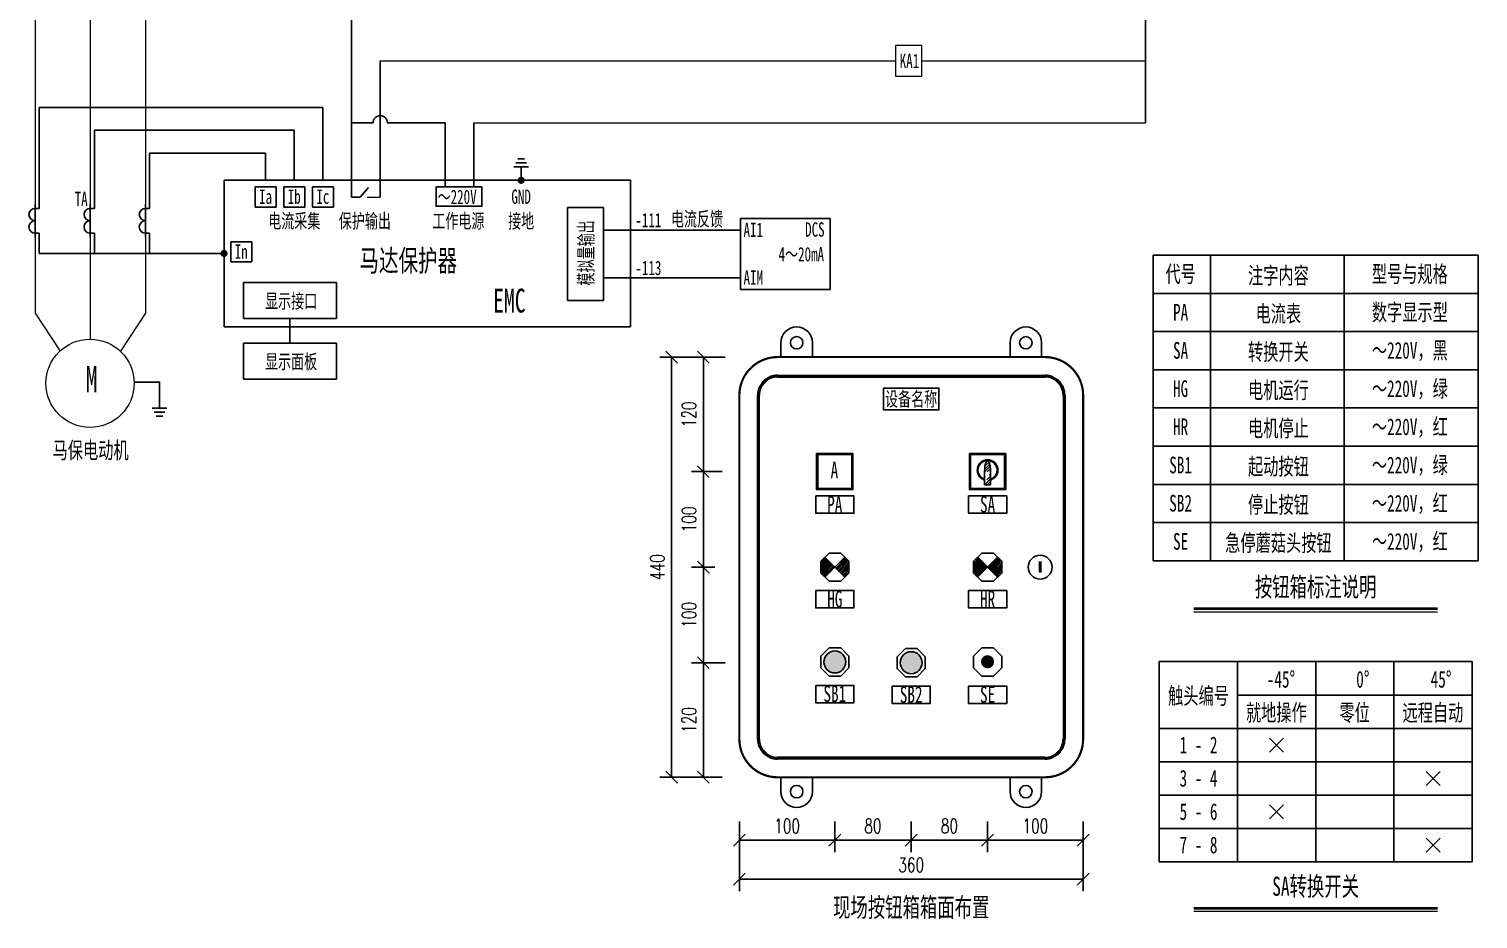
# Model space of a CAD drawing. Header units: millimetres. Extents: x -24326 to 675674, y 148048 to 606396.
# Drawn here: x 102259 to 132606, y 171891 to 190529 of the extents above; entities that cross this region are included whole.
import ezdxf
from ezdxf.enums import TextEntityAlignment as Align

# ---------------------------------------------------------------- set-up
doc = ezdxf.new("R2010")
doc.units = ezdxf.units.MM
doc.linetypes.add('常规', pattern=[20, 10, 0, 10])
for name, color, linetype in [('1', 7, 'Continuous'), ('4', 1, 'Continuous'), ('动力平面导线层', 3, '常规'), ('动力平面设备层', 1, 'Continuous'), ('文字', 7, 'Continuous'), ('标注-照明', 7, 'Continuous'), ('照明平面导线层', 3, 'Continuous'), ('电气-接地设计-接地线', 3, '接地线')]:
    doc.layers.add(name, color=color, linetype=linetype)
for name, color, linetype, lineweight in [('_0', 7, 'Continuous', 25), ('CAXA0层', 7, 'Continuous', 25), ('MX', 3, 'Continuous', 0), ('SW', 8, 'Continuous', 20), ('TEXT', 4, 'Continuous', 0)]:
    doc.layers.add(name, color=color, linetype=linetype, lineweight=lineweight)
doc.styles.add('DIM_FONT', font='SIMPLEX', dxfattribs={"width": 0.7, "bigfont": 'GBCBIG'})
doc.styles.add('标准', font='NSimSun.ttf', dxfattribs={"width": 0.667})
doc.linetypes.add('接地线', pattern='A,500,[136,EESLTYPE.shx,S=100,R=0,X=0,Y=0],500,-200,60,-200', length=1460)
doc.dimstyles.new('副本 DIM20', dxfattribs={"dimtxt": 300, "dimasz": 2, "dimexe": 250, "dimexo": 300, "dimgap": 150, "dimtad": 1, "dimdec": 0, "dimlfac": 0.05, "dimzin": 0, "dimdsep": 46, "dimtxsty": 'DIM_FONT', "dimblk1": '_DIMX', "dimblk2": '_DIMX', "dimsah": 1, "dimcen": 0, "dimclrd": 3, "dimclre": 3, "dimclrt": 7, "dimadec": 0, "dimazin": 0, "dimtfac": 1, "dimtdec": 0, "dimtix": 1, "dimtmove": 2, "dimatfit": 3, "dimldrblk": '_DIMX', "dimfxl": 250, "dimtolj": 1, "dimtzin": 0, "dimarcsym": 0})

# ---------------------------------------------------------------- blocks, each defined once
blk = doc.blocks.new('_Oblique')
at = {"color": 0, "linetype": 'ByBlock', "lineweight": -2}
blk.add_line((-0.5, -0.5), (0.5, 0.5), dxfattribs=at)
blk = doc.blocks.new('*D62')
at = {"layer": '1', "color": 3, "linetype": 'ByBlock', "lineweight": -2, "transparency": 16777216}
for p, q in [((116455, 183659), (115468, 183659)), ((115718, 183659), (115718, 174859)), ((116455, 174859), (115468, 174859))]:
    blk.add_line(p, q, dxfattribs=at)
at = {"layer": 'Defpoints', "color": 0, "linetype": 'ByBlock', "transparency": 16777216}
for p in [(116755, 183659), (115718, 174859), (116755, 174859)]:
    blk.add_point(p, dxfattribs=at)
at = {"layer": '1', "color": 3, "linetype": 'ByBlock', "lineweight": -2, "transparency": 16777216, "xscale": 250, "yscale": 250, "zscale": 250}
for p, rotation in [((115718, 183659), 90), ((115718, 174859), 270)]:
    blk.add_blockref('_Oblique', p, dxfattribs=dict(at, rotation=rotation))
at = {"layer": '1', "color": 7, "linetype": 'ByBlock', "transparency": 16777216, "insert": (115418, 179259), "char_height": 300, "attachment_point": 5, "rotation": 90, "style": 'DIM_FONT'}
blk.add_mtext('\\A1;440', dxfattribs=at)
blk = doc.blocks.new('_DIMX')
blk.add_line((-150, 0), (150, 0))
at = {"const_width": 50}
blk.add_lwpolyline([(-70, -70), (70, 70)], dxfattribs=at)
blk = doc.blocks.new('*D63')
at = {"layer": '1', "color": 3, "linetype": 'ByBlock', "lineweight": -2, "transparency": 16777216}
for p, q in [((116836, 177259), (116132, 177259)), ((116382, 174859), (116382, 177259)), ((116778, 174859), (116132, 174859))]:
    blk.add_line(p, q, dxfattribs=at)
at = {"layer": 'Defpoints', "color": 0, "linetype": 'ByBlock', "transparency": 16777216}
for p in [(116382, 177259), (117136, 177259), (117078, 174859)]:
    blk.add_point(p, dxfattribs=at)
at = {"layer": '1', "color": 3, "linetype": 'ByBlock', "lineweight": -2, "transparency": 16777216, "xscale": 250, "yscale": 250, "zscale": 250}
for p, rotation in [((116382, 177259), 90), ((116382, 174859), 270)]:
    blk.add_blockref('_Oblique', p, dxfattribs=dict(at, rotation=rotation))
at = {"layer": '1', "color": 7, "linetype": 'ByBlock', "transparency": 16777216, "insert": (116082, 176059), "char_height": 300, "attachment_point": 5, "rotation": 90, "style": 'DIM_FONT'}
blk.add_mtext('\\A1;120', dxfattribs=at)
blk = doc.blocks.new('*D64')
at = {"layer": '1', "color": 3, "linetype": 'ByBlock', "lineweight": -2, "transparency": 16777216}
for p, q in [((116561, 179259), (116132, 179259)), ((116382, 179259), (116382, 177259)), ((116623, 177259), (116132, 177259))]:
    blk.add_line(p, q, dxfattribs=at)
at = {"layer": 'Defpoints', "color": 0, "linetype": 'ByBlock', "transparency": 16777216}
for p in [(116861, 179259), (116382, 177259), (116923, 177259)]:
    blk.add_point(p, dxfattribs=at)
at = {"layer": '1', "color": 3, "linetype": 'ByBlock', "lineweight": -2, "transparency": 16777216, "xscale": 250, "yscale": 250, "zscale": 250}
for p, rotation in [((116382, 179259), 90), ((116382, 177259), 270)]:
    blk.add_blockref('_Oblique', p, dxfattribs=dict(at, rotation=rotation))
at = {"layer": '1', "color": 7, "linetype": 'ByBlock', "transparency": 16777216, "insert": (116082, 178259), "char_height": 300, "attachment_point": 5, "rotation": 90, "style": 'DIM_FONT'}
blk.add_mtext('\\A1;100', dxfattribs=at)
blk = doc.blocks.new('*D65')
at = {"layer": '1', "color": 3, "linetype": 'ByBlock', "lineweight": -2, "transparency": 16777216}
for p, q in [((116561, 181259), (116132, 181259)), ((116382, 181259), (116382, 179259)), ((116623, 179259), (116132, 179259))]:
    blk.add_line(p, q, dxfattribs=at)
at = {"layer": 'Defpoints', "color": 0, "linetype": 'ByBlock', "transparency": 16777216}
for p in [(116861, 181259), (116382, 179259), (116923, 179259)]:
    blk.add_point(p, dxfattribs=at)
at = {"layer": '1', "color": 3, "linetype": 'ByBlock', "lineweight": -2, "transparency": 16777216, "xscale": 250, "yscale": 250, "zscale": 250}
for p, rotation in [((116382, 181259), 90), ((116382, 179259), 270)]:
    blk.add_blockref('_Oblique', p, dxfattribs=dict(at, rotation=rotation))
at = {"layer": '1', "color": 7, "linetype": 'ByBlock', "transparency": 16777216, "insert": (116082, 180259), "char_height": 300, "attachment_point": 5, "rotation": 90, "style": 'DIM_FONT'}
blk.add_mtext('\\A1;100', dxfattribs=at)
blk = doc.blocks.new('*D66')
at = {"layer": '1', "color": 3, "linetype": 'ByBlock', "lineweight": -2, "transparency": 16777216}
for p, q in [((116836, 183659), (116132, 183659)), ((116382, 181259), (116382, 183659)), ((116778, 181259), (116132, 181259))]:
    blk.add_line(p, q, dxfattribs=at)
at = {"layer": 'Defpoints', "color": 0, "linetype": 'ByBlock', "transparency": 16777216}
for p in [(116382, 183659), (117136, 183659), (117078, 181259)]:
    blk.add_point(p, dxfattribs=at)
at = {"layer": '1', "color": 3, "linetype": 'ByBlock', "lineweight": -2, "transparency": 16777216, "xscale": 250, "yscale": 250, "zscale": 250}
for p, rotation in [((116382, 183659), 90), ((116382, 181259), 270)]:
    blk.add_blockref('_Oblique', p, dxfattribs=dict(at, rotation=rotation))
at = {"layer": '1', "color": 7, "linetype": 'ByBlock', "transparency": 16777216, "insert": (116082, 182459), "char_height": 300, "attachment_point": 5, "rotation": 90, "style": 'DIM_FONT'}
blk.add_mtext('\\A1;120', dxfattribs=at)
blk = doc.blocks.new('*D67')
at = {"layer": '1', "color": 3, "linetype": 'ByBlock', "lineweight": -2, "transparency": 16777216}
for p, q in [((120735, 173936), (120735, 173290)), ((122336, 173936), (122336, 173290)), ((120735, 173540), (122336, 173540))]:
    blk.add_line(p, q, dxfattribs=at)
at = {"layer": 'Defpoints', "color": 0, "linetype": 'ByBlock', "transparency": 16777216}
for p in [(120735, 174236), (122336, 174236), (122336, 173540)]:
    blk.add_point(p, dxfattribs=at)
at = {"layer": '1', "color": 3, "linetype": 'ByBlock', "lineweight": -2, "transparency": 16777216, "xscale": 250, "yscale": 250, "zscale": 250, "rotation": 180}
blk.add_blockref('_Oblique', (120735, 173540), dxfattribs=at)
at = {"layer": '1', "color": 3, "linetype": 'ByBlock', "lineweight": -2, "transparency": 16777216, "xscale": 250, "yscale": 250, "zscale": 250}
blk.add_blockref('_Oblique', (122336, 173540), dxfattribs=at)
at = {"layer": '1', "color": 7, "linetype": 'ByBlock', "transparency": 16777216, "insert": (121536, 173840), "char_height": 300, "attachment_point": 5, "style": 'DIM_FONT'}
blk.add_mtext('\\A1;80', dxfattribs=at)
blk = doc.blocks.new('*D68')
at = {"layer": '1', "color": 3, "linetype": 'ByBlock', "lineweight": -2, "transparency": 16777216}
for p, q in [((122336, 173936), (122336, 173290)), ((124336, 173936), (124336, 173290)), ((122336, 173540), (124336, 173540))]:
    blk.add_line(p, q, dxfattribs=at)
at = {"layer": 'Defpoints', "color": 0, "linetype": 'ByBlock', "transparency": 16777216}
for p in [(122336, 174236), (124336, 174236), (124336, 173540)]:
    blk.add_point(p, dxfattribs=at)
at = {"layer": '1', "color": 3, "linetype": 'ByBlock', "lineweight": -2, "transparency": 16777216, "xscale": 250, "yscale": 250, "zscale": 250, "rotation": 180}
blk.add_blockref('_Oblique', (122336, 173540), dxfattribs=at)
at = {"layer": '1', "color": 3, "linetype": 'ByBlock', "lineweight": -2, "transparency": 16777216, "xscale": 250, "yscale": 250, "zscale": 250}
blk.add_blockref('_Oblique', (124336, 173540), dxfattribs=at)
at = {"layer": '1', "color": 7, "linetype": 'ByBlock', "transparency": 16777216, "insert": (123336, 173840), "char_height": 300, "attachment_point": 5, "style": 'DIM_FONT'}
blk.add_mtext('\\A1;100', dxfattribs=at)
blk = doc.blocks.new('*D69')
at = {"layer": '1', "color": 3, "linetype": 'ByBlock', "lineweight": -2, "transparency": 16777216}
for p, q in [((117136, 173936), (117136, 172475)), ((124336, 173936), (124336, 172475)), ((117136, 172725), (124336, 172725))]:
    blk.add_line(p, q, dxfattribs=at)
at = {"layer": 'Defpoints', "color": 0, "linetype": 'ByBlock', "transparency": 16777216}
for p in [(117136, 174236), (124336, 174236), (124336, 172725)]:
    blk.add_point(p, dxfattribs=at)
at = {"layer": '1', "color": 3, "linetype": 'ByBlock', "lineweight": -2, "transparency": 16777216, "xscale": 250, "yscale": 250, "zscale": 250, "rotation": 180}
blk.add_blockref('_Oblique', (117136, 172725), dxfattribs=at)
at = {"layer": '1', "color": 3, "linetype": 'ByBlock', "lineweight": -2, "transparency": 16777216, "xscale": 250, "yscale": 250, "zscale": 250}
blk.add_blockref('_Oblique', (124336, 172725), dxfattribs=at)
at = {"layer": '1', "color": 7, "linetype": 'ByBlock', "transparency": 16777216, "insert": (120736, 173025), "char_height": 300, "attachment_point": 5, "style": 'DIM_FONT'}
blk.add_mtext('\\A1;360', dxfattribs=at)
blk = doc.blocks.new('*D70')
at = {"layer": '1', "color": 3, "linetype": 'ByBlock', "lineweight": -2, "transparency": 16777216}
for p, q in [((117136, 173653), (117136, 173790)), ((119136, 173653), (119136, 173790)), ((117136, 173540), (119136, 173540))]:
    blk.add_line(p, q, dxfattribs=at)
at = {"layer": 'Defpoints', "color": 0, "linetype": 'ByBlock', "transparency": 16777216}
for p in [(117136, 173353), (119136, 173540), (119136, 173353)]:
    blk.add_point(p, dxfattribs=at)
at = {"layer": '1', "color": 3, "linetype": 'ByBlock', "lineweight": -2, "transparency": 16777216, "xscale": 250, "yscale": 250, "zscale": 250, "rotation": 180}
blk.add_blockref('_Oblique', (117136, 173540), dxfattribs=at)
at = {"layer": '1', "color": 3, "linetype": 'ByBlock', "lineweight": -2, "transparency": 16777216, "xscale": 250, "yscale": 250, "zscale": 250}
blk.add_blockref('_Oblique', (119136, 173540), dxfattribs=at)
at = {"layer": '1', "color": 7, "linetype": 'ByBlock', "transparency": 16777216, "insert": (118136, 173840), "char_height": 300, "attachment_point": 5, "style": 'DIM_FONT'}
blk.add_mtext('\\A1;100', dxfattribs=at)
blk = doc.blocks.new('*D71')
at = {"layer": '1', "color": 3, "linetype": 'ByBlock', "lineweight": -2, "transparency": 16777216}
for p, q in [((119134, 173936), (119134, 173290)), ((120735, 173936), (120735, 173290)), ((119134, 173540), (120735, 173540))]:
    blk.add_line(p, q, dxfattribs=at)
at = {"layer": 'Defpoints', "color": 0, "linetype": 'ByBlock', "transparency": 16777216}
for p in [(119134, 174236), (120735, 174236), (120735, 173540)]:
    blk.add_point(p, dxfattribs=at)
at = {"layer": '1', "color": 3, "linetype": 'ByBlock', "lineweight": -2, "transparency": 16777216, "xscale": 250, "yscale": 250, "zscale": 250, "rotation": 180}
blk.add_blockref('_Oblique', (119134, 173540), dxfattribs=at)
at = {"layer": '1', "color": 3, "linetype": 'ByBlock', "lineweight": -2, "transparency": 16777216, "xscale": 250, "yscale": 250, "zscale": 250}
blk.add_blockref('_Oblique', (120735, 173540), dxfattribs=at)
at = {"layer": '1', "color": 7, "linetype": 'ByBlock', "transparency": 16777216, "insert": (119934, 173840), "char_height": 300, "attachment_point": 5, "style": 'DIM_FONT'}
blk.add_mtext('\\A1;80', dxfattribs=at)

msp = doc.modelspace()

# ---------------------------------------------------------------- hatches: boundary and pattern name
at = {"linetype": 'ByBlock', "lineweight": 25}
h = msp.add_hatch(dxfattribs=at)
h.set_pattern_fill('ANSI31', color=3, scale=184.8, style=0)
h.set_pattern_definition([(45, (-445266.01, 181453.682), (-16.3341666, 16.3341666), [])])
h.paths.add_polyline_path([(119136.4, 179258.7), (118927.4, 179468, 0.1991281), (118840.7, 179258.7, 0.1986966), (118927.1, 179049.8)])
h.paths.add_polyline_path([(119345.6, 179467.6), (119136.4, 179258.7), (119345.3, 179049.5, 0.1991281), (119432, 179258.7, 0.1986966)])
h = msp.add_hatch(dxfattribs=at)
h.set_pattern_fill('ANSI31', color=1, scale=184.8, style=0)
h.set_pattern_definition([(45, (-440676.157, 181453.682), (-16.3341666, 16.3341666), [])])
h.paths.add_polyline_path([(122336.4, 179258.7), (122127.4, 179468, 0.1991281), (122040.7, 179258.7, 0.1986966), (122127.1, 179049.8)])
h.paths.add_polyline_path([(122545.6, 179467.6), (122336.4, 179258.7), (122545.3, 179049.5, 0.1991281), (122632, 179258.7, 0.1986966)])
at = {"layer": '文字', "linetype": 'ByBlock', "ltscale": 0.2}
h = msp.add_hatch(dxfattribs=at)
h.set_pattern_fill('ANSI31', color=0, scale=308, style=0)
h.set_pattern_definition([(45, (-3241768.243, 1554231.45), (-27.22361108, 27.22361108), [])])
edge = h.paths.add_edge_path()
edge.add_line((122397.3, 180980.1), (122397.3, 181255.4))
edge.add_line((122272.6, 181255.4), (122272.6, 180980.1))
edge.add_arc((121500.9, 181255.4), 896.4, 360, 366.23113)
edge.add_arc((121916.7, 181300.8), 478.1, 6.23113, 14.76697)
edge.add_arc((122175.6, 181369), 210.4, 14.76697, 32.47163)
edge.add_arc((122334.9, 181470.4), 21.5, 32.47163, 90)
edge.add_arc((122334.9, 181470.4), 21.5, 90, 147.52837)
edge.add_arc((122494.3, 181369), 210.4, 147.52837, 165.23303)
edge.add_arc((122753.2, 181300.8), 478.1, 165.23303, 173.76887)
edge.add_arc((123169, 181255.4), 896.4, 173.76887, 180)
edge.add_line((122272.6, 180980.1), (122397.3, 180980.1))
at = {"layer": '电气-接地设计-接地线', "linetype": 'ByBlock', "ltscale": 0.2}
h = msp.add_hatch(color=3, dxfattribs=at)
edge = h.paths.add_edge_path()
edge.add_arc((119136.4, 177274.2), 230.3, 0, 360)
h = msp.add_hatch(color=1, dxfattribs=at)
edge = h.paths.add_edge_path()
edge.add_arc((120735, 177258.7), 230.3, 0, 360)
h = msp.add_hatch(color=1, dxfattribs=at)
edge = h.paths.add_edge_path()
edge.add_arc((122335, 177278.7), 138.2, 0, 360)

# ---------------------------------------------------------------- linework, layer by layer
at = {"color": 0, "linetype": 'ByBlock', "lineweight": 25}
for p, q in [((122272.6, 181255.4), (122272.6, 180980.1)), ((122397.3, 180980.1), (122397.3, 181255.4)), ((122272.6, 180980.1), (122397.3, 180980.1))]:
    msp.add_line(p, q, dxfattribs=at)
at = {"color": 3, "linetype": 'ByBlock', "lineweight": 25}
for p, q in [((119345.6, 179467.6), (118927.1, 179049.8)), ((119345.3, 179049.5), (118927.4, 179468))]:
    msp.add_line(p, q, dxfattribs=at)
at = {"color": 1, "linetype": 'ByBlock', "lineweight": 25}
for p, q in [((122545.6, 179467.6), (122127.1, 179049.8)), ((122545.3, 179049.5), (122127.4, 179468))]:
    msp.add_line(p, q, dxfattribs=at)
at = {"color": 7, "linetype": 'ByBlock', "lineweight": 20, "const_width": 75}
for points in [[(112529.3, 187360.2, 1), (112604.3, 187360.2, 1)], [(106306.5, 185828.7, 1), (106381.5, 185828.7, 1)]]:
    msp.add_lwpolyline(points, format="xyb", close=True, dxfattribs=at)
at = {"color": 252, "linetype": 'ByBlock', "lineweight": 50}
for points in [[(117936.4, 183258.7, 0.4142136), (117536.4, 182858.7)], [(123936.4, 182858.7, 0.4142136), (123536.4, 183258.7)], [(117536.4, 175658.7, 0.4142136), (117936.4, 175258.7)], [(123536.4, 175258.7, 0.4142136), (123936.4, 175658.7)]]:
    msp.add_lwpolyline(points, format="xyb", dxfattribs=at)
for points in [[(117936.4, 183258.7), (123536.4, 183258.7)], [(117536.4, 175658.7), (117536.4, 182858.7)], [(123936.4, 182858.7), (123936.4, 175658.7)], [(123536.4, 175258.7), (117936.4, 175258.7)]]:
    msp.add_lwpolyline(points, dxfattribs=at)
at = {"color": 0, "linetype": 'ByBlock', "lineweight": 25}
for points in [[(120156.7, 183008.7), (121316, 183008.7), (121316, 182552.7), (120156.7, 182552.7)], [(121953.8, 181637.1), (122716.2, 181637.1), (122716.2, 180884.9), (121953.8, 180884.9)], [(118737.3, 180751.9), (119535.4, 180751.9), (119535.4, 180389.1), (118737.3, 180389.1)], [(121937.3, 180751.9), (122735.4, 180751.9), (122735.4, 180389.1), (121937.3, 180389.1)], [(118737.3, 178767.4), (119535.4, 178767.4), (119535.4, 178404.6), (118737.3, 178404.6)], [(121937.3, 178767.4), (122735.4, 178767.4), (122735.4, 178404.6), (121937.3, 178404.6)], [(118737.3, 176782.9), (119535.4, 176782.9), (119535.4, 176420.1), (118737.3, 176420.1)], [(120335.9, 176767.4), (121134.1, 176767.4), (121134.1, 176404.6), (120335.9, 176404.6)], [(121937.3, 176767.4), (122735.4, 176767.4), (122735.4, 176404.6), (121937.3, 176404.6)]]:
    msp.add_lwpolyline(points, close=True, dxfattribs=at)
at = {"color": 6, "linetype": 'ByBlock', "lineweight": 25}
msp.add_lwpolyline([(118753.8, 181637.1), (119516.2, 181637.1), (119516.2, 180884.9), (118753.8, 180884.9)], close=True, dxfattribs=at)
at = {"color": 0, "linetype": 'ByBlock', "lineweight": 25}
msp.add_lwpolyline([(122397.3, 181255.4, 0.0271951), (122392, 181352.7, 0.0372619), (122379, 181422.6, 0.0774052), (122353.1, 181481.9, 0.2564233), (122334.9, 181491.9, 0.2564233), (122316.8, 181481.9, 0.0774052), (122290.9, 181422.6, 0.0372619), (122277.9, 181352.7, 0.0271951), (122272.6, 181255.4, 0.0271951)], format="xyb", dxfattribs=at)
at = {"color": 3, "linetype": 'ByBlock', "lineweight": 25}
msp.add_lwpolyline([(119013.9, 179554.4), (118840.7, 179381.2), (118840.7, 179136.2), (119013.9, 178963), (119258.8, 178963), (119432, 179136.2), (119432, 179381.2), (119258.8, 179554.4)], close=True, dxfattribs=at)
at = {"color": 1, "linetype": 'ByBlock', "lineweight": 25}
msp.add_lwpolyline([(122213.9, 179554.4), (122040.7, 179381.2), (122040.7, 179136.2), (122213.9, 178963), (122458.8, 178963), (122632, 179136.2), (122632, 179381.2), (122458.8, 179554.4)], close=True, dxfattribs=at)
at = {"color": 3, "linetype": 'ByBlock', "const_width": 64}
msp.add_lwpolyline([(123436.6, 179378.5), (123436.6, 179142.6)], dxfattribs=at)
at = {"linetype": 'ByBlock', "lineweight": 25}
for points in [[(119013.9, 177569.9), (118840.7, 177396.7), (118840.7, 177151.8), (119013.9, 176978.6), (119258.8, 176978.6), (119432, 177151.8), (119432, 177396.7), (119258.8, 177569.9)], [(120612.5, 177554.4), (120439.3, 177381.2), (120439.3, 177136.2), (120612.5, 176963), (120857.5, 176963), (121030.7, 177136.2), (121030.7, 177381.2), (120857.5, 177554.4)], [(122213.9, 177569.9), (122040.7, 177396.7), (122040.7, 177151.8), (122213.9, 176978.6), (122458.8, 176978.6), (122632, 177151.8), (122632, 177396.7), (122458.8, 177569.9)]]:
    msp.add_lwpolyline(points, close=True, dxfattribs=at)
at = {"color": 0, "linetype": 'ByBlock', "lineweight": 25}
for radius, start, end in [(216.5, 286.73948, 253.26052), (200.7, 288.0965, 251.9035)]:
    msp.add_arc((122334.9, 181291.2), radius, start, end, dxfattribs=at)
at = {"color": 3, "linetype": 'ByBlock'}
for start, end in [(90, 270), (270, 90)]:
    msp.add_arc((123436.4, 179258.7), 250, start, end, dxfattribs=at)
at = {"layer": '4', "color": 0, "linetype": 'ByBlock'}
for p, q in [((118006.4, 183958.7), (118006.4, 183658.7)), ((118666.4, 183958.7), (118666.4, 183658.7)), ((122806.4, 183958.7), (122806.4, 183658.7)), ((123466.4, 183958.7), (123466.4, 183658.7)), ((118006.4, 174558.7), (118006.4, 174858.7)), ((118666.4, 174558.7), (118666.4, 174858.7)), ((122806.4, 174558.7), (122806.4, 174858.7)), ((123466.4, 174558.7), (123466.4, 174858.7))]:
    msp.add_line(p, q, dxfattribs=at)
at = {"layer": '4', "color": 0, "linetype": 'ByBlock', "const_width": 45}
for points in [[(117936.4, 183658.7, 0.4142136), (117136.4, 182858.7)], [(124336.4, 182858.7, 0.4142136), (123536.4, 183658.7)], [(117136.4, 175658.7, 0.4142136), (117936.4, 174858.7)], [(123536.4, 174858.7, 0.4142136), (124336.4, 175658.7)]]:
    msp.add_lwpolyline(points, format="xyb", dxfattribs=at)
for points in [[(117936.4, 183658.7), (123536.4, 183658.7)], [(117136.4, 175658.7), (117136.4, 182858.7)], [(124336.4, 182858.7), (124336.4, 175658.7)], [(123536.4, 174858.7), (117936.4, 174858.7)]]:
    msp.add_lwpolyline(points, dxfattribs=at)
at = {"layer": '4', "color": 0, "linetype": 'ByBlock'}
for centre in [(118336.4, 183958.7), (123136.4, 183958.7), (118336.4, 174558.7), (123136.4, 174558.7)]:
    msp.add_circle(centre, 130, dxfattribs=at)
for centre, start, end in [((118336.4, 183958.7), 0, 180), ((123136.4, 183958.7), 0, 180), ((118336.4, 174558.7), 180, 0), ((123136.4, 174558.7), 180, 0)]:
    msp.add_arc(centre, 330, start, end, dxfattribs=at)
at = {"layer": '_0', "color": 0, "linetype": 'ByBlock'}
for p, q in [((102475.3, 188887.3), (108414.7, 188887.3)), ((112566.8, 187360.2), (112566.8, 187644.7)), ((113537.8, 186790), (113537.8, 184843.4)), ((114294.1, 186790), (113537.8, 186790)), ((114294.1, 184843.4), (114294.1, 186790)), ((117159.3, 186316.7), (114294.1, 186316.7)), ((102475.3, 185828.7), (106344, 185828.7)), ((108698.3, 185220), (106751.8, 185220)), ((106751.8, 184463.7), (106751.8, 185220)), ((108698.3, 184463.7), (108698.3, 185220)), ((117159.3, 185316.7), (114294.1, 185316.7)), ((114294.1, 184843.4), (113537.8, 184843.4)), ((106751.8, 184463.7), (108698.3, 184463.7)), ((108698.3, 183952.8), (106751.8, 183952.8)), ((106751.8, 183196.5), (106751.8, 183952.8)), ((108698.3, 183196.5), (108698.3, 183952.8)), ((104461.5, 183135), (104993.8, 183135)), ((106751.8, 183196.5), (108698.3, 183196.5))]:
    msp.add_line(p, q, dxfattribs=at)
at = {"layer": '_0', "color": 0, "linetype": 'ByBlock', "lineweight": -3}
for p, q in [((102388.7, 186166.9), (102388.7, 186860.2)), ((102388.7, 186772.6), (102475.3, 186772.6)), ((103543.5, 186166.9), (103543.5, 186860.2)), ((103543.5, 186772.6), (103630.2, 186772.6)), ((104698.4, 186166.9), (104698.4, 186860.2)), ((104698.4, 186772.6), (104785.1, 186772.6)), ((102475.3, 186252.6), (102388.7, 186252.6)), ((103630.2, 186252.6), (103543.5, 186252.6)), ((104785.1, 186252.6), (104698.4, 186252.6))]:
    msp.add_line(p, q, dxfattribs=at)
at = {"layer": '_0', "color": 4, "linetype": 'ByBlock', "ltscale": 10}
for p, q in [((119037.8, 186562.6), (117159.3, 186562.6)), ((117159.3, 186562.6), (117159.3, 185070.7)), ((119037.8, 185070.7), (119037.8, 186562.6)), ((117159.3, 185070.7), (119037.8, 185070.7))]:
    msp.add_line(p, q, dxfattribs=at)
at = {"layer": '_0', "linetype": 'ByBlock'}
msp.add_line((104993.8, 182586.7), (104993.8, 183139.1), dxfattribs=at)
at = {"layer": '_0', "color": 0, "linetype": 'ByBlock', "lineweight": -3}
for centre in [(102388.7, 186642.6), (103543.5, 186642.6), (104698.4, 186642.6), (102388.7, 186382.6), (103543.5, 186382.6), (104698.4, 186382.6)]:
    msp.add_arc(centre, 130, 90, 270, dxfattribs=at)
at = {"layer": 'CAXA0层', "color": 2, "linetype": 'ByBlock', "lineweight": 40}
for p, q in [((126657.2, 178390.8), (131755.4, 178390.8)), ((126657.2, 172121.4), (131755.4, 172121.4))]:
    msp.add_line(p, q, dxfattribs=at)
at = {"layer": 'CAXA0层', "color": 2, "linetype": 'ByBlock', "lineweight": 0}
for p, q in [((126657.2, 178325.3), (131755.4, 178325.3)), ((126657.2, 172055.9), (131755.4, 172055.9))]:
    msp.add_line(p, q, dxfattribs=at)
at = {"layer": 'MX', "color": 7, "linetype": 'ByBlock', "lineweight": 20}
for p, q in [((102388.7, 195192.3), (102388.7, 184578.8)), ((103543.5, 195192.3), (103543.5, 184032.9)), ((104698.4, 195192.3), (104698.4, 184578.8)), ((102388.7, 184578.8), (102914.9, 183781)), ((104698.4, 184578.8), (104172.1, 183781))]:
    msp.add_line(p, q, dxfattribs=at)
msp.add_circle((103538, 183109.1), 923.9, dxfattribs=at)
at = {"layer": 'SW', "color": 7, "linetype": 'ByBlock', "lineweight": 25}
for p, q in [((125806.3, 185792.5), (127006.3, 185792.5)), ((125806.3, 184992.5), (125806.3, 185792.5)), ((127006.3, 185792.5), (129806.3, 185792.5)), ((127006.3, 184992.5), (127006.3, 185792.5)), ((129806.3, 184992.5), (129806.3, 185792.5)), ((129806.3, 185792.5), (132606.3, 185792.5)), ((132606.3, 184992.5), (132606.3, 185792.5)), ((125806.3, 184992.5), (127006.3, 184992.5)), ((125806.3, 184192.5), (125806.3, 184992.5)), ((127006.3, 184992.5), (129806.3, 184992.5)), ((127006.3, 184192.5), (127006.3, 184992.5)), ((129806.3, 184992.5), (132606.3, 184992.5)), ((129806.3, 184192.5), (129806.3, 184992.5)), ((132606.3, 184192.5), (132606.3, 184992.5)), ((132606.3, 184192.5), (132606.3, 184992.5)), ((125806.3, 183392.5), (125806.3, 184192.5)), ((125806.3, 184192.5), (127006.3, 184192.5)), ((127006.3, 183392.5), (127006.3, 184192.5)), ((127006.3, 184192.5), (129806.3, 184192.5)), ((129806.3, 183392.5), (129806.3, 184192.5)), ((129806.3, 184192.5), (132606.3, 184192.5)), ((132606.3, 183392.5), (132606.3, 184192.5)), ((132606.3, 183392.5), (132606.3, 184192.5)), ((125806.3, 183392.5), (127006.3, 183392.5)), ((125806.3, 182592.5), (125806.3, 183392.5)), ((127006.3, 183392.5), (129806.3, 183392.5)), ((127006.3, 182592.5), (127006.3, 183392.5)), ((129806.3, 182592.5), (129806.3, 183392.5)), ((129806.3, 183392.5), (132606.3, 183392.5)), ((132606.3, 182592.5), (132606.3, 183392.5)), ((132606.3, 182592.5), (132606.3, 183392.5)), ((125806.3, 181792.5), (125806.3, 182592.5)), ((125806.3, 182592.5), (127006.3, 182592.5)), ((127006.3, 181792.5), (127006.3, 182592.5)), ((127006.3, 182592.5), (129806.3, 182592.5)), ((129806.3, 181792.5), (129806.3, 182592.5)), ((129806.3, 182592.5), (132606.3, 182592.5)), ((132606.3, 181792.5), (132606.3, 182592.5)), ((132606.3, 181792.5), (132606.3, 182592.5)), ((125806.3, 181792.5), (127006.3, 181792.5)), ((125806.3, 180992.5), (125806.3, 181792.5)), ((127006.3, 181792.5), (129806.3, 181792.5)), ((127006.3, 180992.5), (127006.3, 181792.5)), ((129806.3, 180992.5), (129806.3, 181792.5)), ((129806.3, 181792.5), (132606.3, 181792.5)), ((132606.3, 180992.5), (132606.3, 181792.5)), ((132606.3, 180992.5), (132606.3, 181792.5)), ((125806.3, 180992.5), (127006.3, 180992.5)), ((125806.3, 180192.5), (125806.3, 180992.5)), ((127006.3, 180992.5), (129806.3, 180992.5)), ((127006.3, 180192.5), (127006.3, 180992.5)), ((129806.3, 180992.5), (132606.3, 180992.5)), ((129806.3, 180192.5), (129806.3, 180992.5)), ((132606.3, 180192.5), (132606.3, 180992.5)), ((125806.3, 179392.5), (125806.3, 180192.5)), ((125806.3, 180192.5), (127006.3, 180192.5)), ((127006.3, 179392.5), (127006.3, 180192.5)), ((127006.3, 180192.5), (129806.3, 180192.5)), ((129806.3, 179392.5), (129806.3, 180192.5)), ((129806.3, 180192.5), (132606.3, 180192.5)), ((132606.3, 179392.5), (132606.3, 180192.5)), ((132606.3, 179392.5), (132606.3, 180192.5)), ((125806.3, 179392.5), (127006.3, 179392.5)), ((127006.3, 179392.5), (129806.3, 179392.5)), ((129806.3, 179392.5), (132606.3, 179392.5)), ((125927.5, 177280.1), (132485.1, 177280.1)), ((125927.5, 177280.1), (125927.5, 173091)), ((127566.9, 177280.1), (127566.9, 173091)), ((129206.3, 177280.1), (129206.3, 173091)), ((130845.7, 177280.1), (130845.7, 173091)), ((132485.1, 177280.1), (132485.1, 173091)), ((127566.9, 176581.9), (132485.1, 176581.9)), ((125927.5, 175883.7), (132485.1, 175883.7)), ((128238.5, 175681), (128534.7, 175384.8)), ((128238.5, 175384.8), (128534.7, 175681)), ((125927.5, 175185.5), (132485.1, 175185.5)), ((131517.3, 174982.8), (131813.5, 174686.6)), ((131517.3, 174686.6), (131813.5, 174982.8)), ((125927.5, 174487.4), (132485.1, 174487.4)), ((128238.5, 174284.6), (128534.7, 173988.4)), ((128238.5, 173988.4), (128534.7, 174284.6)), ((125927.5, 173789.2), (132485.1, 173789.2)), ((131517.3, 173586.5), (131813.5, 173290.2)), ((131517.3, 173290.2), (131813.5, 173586.5)), ((125927.5, 173091), (132485.1, 173091)), ((125927.5, 173091), (132485.1, 173091)), ((125927.5, 173091), (132485.1, 173091))]:
    msp.add_line(p, q, dxfattribs=at)
at = {"layer": '动力平面导线层', "color": 0}
for p, q in [((125645.6, 204116.1), (125645.6, 188561.6)), ((109015, 200226.2), (109015, 187010.7)), ((109615, 187010.7), (109615, 189861.6)), ((102475.3, 186772.6), (102475.3, 188887.3)), ((108414.7, 188887.3), (108414.7, 187360.2)), ((109463.8, 188561.6), (109015, 188561.6)), ((110973.6, 188561.6), (109766.1, 188561.6)), ((110973.6, 187220.4), (110973.6, 188561.6)), ((111573.9, 187220.4), (111573.9, 188561.6)), ((107814.7, 188408.8), (103630.2, 188408.8)), ((103630.2, 186772.6), (103630.2, 188408.8)), ((107814.7, 188408.8), (107814.7, 187360.2)), ((104785.1, 186772.6), (104785.1, 187930.2)), ((107214.7, 187930.2), (104785.1, 187930.2)), ((107214.7, 187930.2), (107214.7, 187360.2)), ((102475.3, 186252.6), (102475.3, 185828.7)), ((103630.2, 186252.6), (103630.2, 185828.7)), ((104785.1, 186252.6), (104785.1, 185828.7)), ((107725.1, 184463.7), (107725.1, 183952.8))]:
    msp.add_line(p, q, dxfattribs=at)
for points in [[(106344, 187360.2), (114855.1, 187360.2), (114855.1, 184288.7), (106344, 184288.7)], [(106995.4, 187220.4), (107434, 187220.4), (107434, 186801), (106995.4, 186801)], [(107595.4, 187220.4), (108034, 187220.4), (108034, 186801), (107595.4, 186801)], [(108195.4, 187220.4), (108634, 187220.4), (108634, 186801), (108195.4, 186801)], [(106483.9, 186069.7), (106922.5, 186069.7), (106922.5, 185650.4), (106483.9, 185650.4)]]:
    msp.add_lwpolyline(points, close=True, dxfattribs=at)
at = {"layer": '动力平面导线层', "color": 3, "linetype": 'ByBlock'}
msp.add_lwpolyline([(110784.4, 187220.4), (111743.1, 187220.4), (111743.1, 186818.7), (110784.4, 186818.7)], close=True, dxfattribs=at)
at = {"layer": '动力平面导线层', "color": 0}
msp.add_arc((109615, 188561.6), 151.1, 0, 180, dxfattribs=at)
at = {"layer": '动力平面设备层', "color": 0, "linetype": 'ByBlock', "lineweight": -3, "ltscale": 100}
for p, q in [((112721.5, 187644.7), (112412, 187644.7)), ((112679.8, 187728.9), (112453.7, 187728.9)), ((112638.1, 187813.1), (112495.4, 187813.1)), ((109194, 187010.7), (109015, 187010.7)), ((109194, 187010.7), (109367.8, 187206.5)), ((104839.1, 182586.7), (105148.6, 182586.7)), ((104880.8, 182502.5), (105106.9, 182502.5)), ((104922.5, 182418.2), (105065.2, 182418.2))]:
    msp.add_line(p, q, dxfattribs=at)
at = {"layer": '标注-照明', "color": 6, "linetype": 'ByBlock'}
msp.add_lwpolyline([(118780.1, 181617.3), (119489.8, 181617.3), (119489.8, 180907.7), (118780.1, 180907.7)], close=True, dxfattribs=at)
at = {"layer": '标注-照明', "color": 0, "linetype": 'ByBlock'}
msp.add_lwpolyline([(121980.1, 181617.3), (122689.8, 181617.3), (122689.8, 180907.7), (121980.1, 180907.7)], close=True, dxfattribs=at)
at = {"layer": '照明平面导线层', "color": 0, "linetype": 'ByBlock', "lineweight": 20}
for p, q in [((109615, 189861.6), (120416.8, 189861.6)), ((120952.6, 189861.6), (125645.6, 189861.6)), ((111573.9, 188561.6), (125645.6, 188561.6)), ((109338.4, 187010.7), (109615, 187010.7))]:
    msp.add_line(p, q, dxfattribs=at)
msp.add_lwpolyline([(120416.8, 190192.4), (120952.6, 190192.4), (120952.6, 189530.9), (120416.8, 189530.9)], close=True, dxfattribs=at)
at = {"layer": '电气-接地设计-接地线', "color": 3, "linetype": 'ByBlock', "ltscale": 0.2}
msp.add_circle((119136.4, 177274.2), 230.3, dxfattribs=at)
at = {"layer": '电气-接地设计-接地线', "color": 1, "linetype": 'ByBlock', "ltscale": 0.2}
msp.add_circle((120735, 177258.7), 230.3, dxfattribs=at)

# ---------------------------------------------------------------- texts
at = {"layer": 'SW', "color": 7, "linetype": 'ByBlock', "lineweight": 25, "style": '标准', "width": 0.667}
for s, height, p in [('代号', 350, (126377.6, 185223.4)), ('注字内容', 350, (128425.6, 185192.5)), ('型号与规格', 350, (131178.4, 185223.4)), ('数字显示型', 350, (131178.4, 184423.4)), ('PA', 350, (126377.6, 184423.4)), ('电流表', 350, (128425.6, 184392.5)), ('SA', 350, (126377.6, 183623.4)), ('转换开关', 350, (128425.6, 183592.5)), ('～220V，黑', 350, (131178.4, 183623.4)), ('HG', 350, (126377.6, 182823.4)), ('电机运行', 350, (128425.6, 182792.5)), ('～220V，绿', 350, (131178.4, 182823.4)), ('设备名称', 300, (120733.5, 182630.5)), ('电机停止', 350, (128425.6, 181992.5)), ('～220V，红', 350, (131178.4, 182023.4)), ('HR', 350, (126377.6, 182023.4)), ('SB1', 350, (126377.6, 181223.4)), ('起动按钮', 350, (128425.6, 181192.5)), ('～220V，绿', 350, (131178.4, 181223.4)), ('A', 350, (119127.2, 181120.1)), ('PA', 350, (119135, 180401.3)), ('SA', 350, (122335, 180401.3)), ('SB2', 350, (126377.6, 180423.4)), ('停止按钮', 350, (128425.6, 180392.5)), ('～220V，红', 350, (131178.4, 180423.4)), ('SE', 350, (126377.6, 179623.4)), ('急停蘑菇头按钮', 350, (128425.6, 179592.5)), ('～220V，红', 350, (131178.4, 179623.4)), ('HG', 350, (119135, 178416.8)), ('HR', 350, (122335, 178416.8)), ('-45°', 350, (128479, 176736.1)), ('0°', 350, (130193.6, 176736.1)), ('45°', 350, (131832.3, 176736.1)), ('SB1', 350, (119135, 176432.3)), ('SB2', 350, (120733.6, 176416.8)), ('SE', 350, (122335, 176416.8)), ('触头编号', 350, (126752.7, 176390.5)), ('就地操作', 350, (128382.9, 176038)), ('零位', 350, (130022.3, 176038)), ('远程自动', 350, (131661.7, 176038)), ('1 - 2', 350, (126752.7, 175361.2)), ('3 - 4', 350, (126752.7, 174663)), ('5 - 6', 350, (126752.7, 173964.8)), ('7 - 8', 350, (126752.7, 173266.7))]:
    msp.add_text(s, height=height, dxfattribs=at).set_placement(p, align=Align.CENTER)
at = {"layer": 'SW', "color": 4, "linetype": 'ByBlock', "lineweight": 25, "style": '标准', "width": 0.667}
msp.add_text('马保电动机', height=350, dxfattribs=at).set_placement((103549.4, 181532.6), align=Align.CENTER)
at = {"layer": 'SW', "color": 2, "linetype": 'ByBlock', "lineweight": 25, "style": '标准', "width": 0.667}
for s, p in [('按钮箱标注说明', (129206.1, 178645.8)), ('SA转换开关', (129206.1, 172376.4)), ('现场按钮箱箱面布置', (120736.4, 171936.1))]:
    msp.add_text(s, height=400, dxfattribs=at).set_placement(p, align=Align.CENTER)
at = {"layer": 'TEXT', "color": 7, "linetype": 'ByBlock', "ltscale": 100, "style": '标准', "width": 0.667}
for s, height, p in [('KA1', 300, (120698.2, 189711.2)), ('TA', 300, (103352, 186820)), ('Ia', 300, (107213.5, 186866.9)), ('Ib', 300, (107813.5, 186866.9)), ('Ic', 300, (108413.5, 186866.9)), ('～220V', 300, (111225.4, 186862.6)), ('GND', 300, (112565.6, 186866.9)), ('电流采集', 300, (107814.7, 186359)), ('保护输出', 300, (109292.4, 186359)), ('工作电源', 300, (111251.4, 186359)), ('接地', 300, (112566.8, 186359)), ('In', 300, (106702, 185716.3)), ('马达保护器', 450, (110202.7, 185453.5)), ('M', 550, (103570.7, 182921.8))]:
    msp.add_text(s, height=height, dxfattribs=at).set_placement(p, align=Align.CENTER)
at = {"layer": 'TEXT', "color": 2, "linetype": 'ByBlock', "ltscale": 100, "style": '标准', "width": 0.667}
for s, p in [('-111', (115502.9, 186376.1)), ('-113', (115502.9, 185376.1))]:
    msp.add_text(s, height=300, rotation=360, dxfattribs=at).set_placement(p, align=Align.RIGHT)
at = {"layer": 'TEXT', "color": 7, "linetype": 'ByBlock', "ltscale": 100, "style": '标准', "width": 0.667}
msp.add_text('电流反馈', height=300, rotation=360, dxfattribs=at).set_placement((116248.4, 186401.2), align=Align.CENTER)
at = {"layer": 'TEXT', "color": 0, "linetype": 'ByBlock', "ltscale": 100, "style": '标准', "width": 0.667}
msp.add_text('模拟量输出', height=300, rotation=90, dxfattribs=at).set_placement((114075.8, 185840), align=Align.CENTER)
at = {"layer": 'TEXT', "color": 7, "linetype": 'ByBlock', "ltscale": 100, "style": '标准', "width": 0.667}
for s, p in [('AI1', (117631.7, 186173.4)), ('AIM', (117631.7, 185173.4))]:
    msp.add_text(s, height=300, rotation=360, dxfattribs=at).set_placement(p, align=Align.RIGHT)
at = {"layer": 'TEXT', "color": 4, "linetype": 'ByBlock', "ltscale": 100, "style": '标准', "width": 0.667}
msp.add_text('DCS', height=300, rotation=360, dxfattribs=at).set_placement((118513.4, 186180.8))
at = {"layer": 'TEXT', "color": 7, "linetype": 'ByBlock', "ltscale": 100, "style": '标准', "width": 0.667}
msp.add_text('4～20mA', height=300, rotation=360, dxfattribs=at).set_placement((118433.3, 185810.2), align=Align.MIDDLE)
at = {"layer": 'TEXT', "color": 0, "linetype": 'ByBlock', "ltscale": 100, "style": '标准', "width": 0.667}
for s, p in [('显示接口', (107748.3, 184682)), ('显示面板', (107748.3, 183414.8))]:
    msp.add_text(s, height=300, dxfattribs=at).set_placement(p, align=Align.CENTER)
msp.add_text('EMC', height=500, dxfattribs=at).set_placement((111979.1, 184591.3))

# ---------------------------------------------------------------- dimensions: what is measured, and where the dimension line sits
at = {"layer": '1', "color": 0, "linetype": 'ByBlock'}
for base, p1, p2, angle, picture, middle in [((115718, 174858.7), (116754.5, 183658.7), (116754.5, 174858.7), 90, '*D62', (115418, 179258.7)), ((116382, 183658.7), (117077.6, 181258.7), (117136.4, 183658.7), 270, '*D66', (116082, 182458.7)), ((116382, 179258.7), (116860.7, 181258.7), (116922.8, 179258.7), 270, '*D65', (116082, 180258.7)), ((116382, 177258.7), (116860.7, 179258.7), (116922.8, 177258.7), 270, '*D64', (116082, 178258.7)), ((116382, 177258.7), (117077.6, 174858.7), (117136.4, 177258.7), 270, '*D63', (116082, 176058.7))]:
    dim = msp.add_linear_dim(base=base, p1=p1, p2=p2, angle=angle, dimstyle='副本 DIM20', override={"dimasz": 250, "dimblk1": 'Oblique', "dimblk2": 'Oblique'}, dxfattribs=at)
    dim.commit()
    dim.dimension.update_dxf_attribs({"geometry": picture, "text_midpoint": middle})
for base, p1, p2, picture, middle in [((124336.4, 172725.2), (117136.4, 174236), (124336.4, 174236), '*D69', (120736.4, 173025.2)), ((120735, 173540.4), (119133.6, 174236), (120735, 174236), '*D71', (119934.3, 173840.4)), ((122336.4, 173540.4), (120735, 174236), (122336.4, 174236), '*D67', (121535.7, 173840.4)), ((124336.4, 173540.4), (122336.4, 174236), (124336.4, 174236), '*D68', (123336.4, 173840.4)), ((119136.4, 173540.4), (117136.4, 173352.6), (119136.4, 173352.6), '*D70', (118136.4, 173840.4))]:
    dim = msp.add_linear_dim(base=base, p1=p1, p2=p2, dimstyle='副本 DIM20', override={"dimasz": 250, "dimblk1": 'Oblique', "dimblk2": 'Oblique'}, dxfattribs=at)
    dim.commit()
    dim.dimension.update_dxf_attribs({"geometry": picture, "text_midpoint": middle})

doc.saveas('drawing.dxf')
